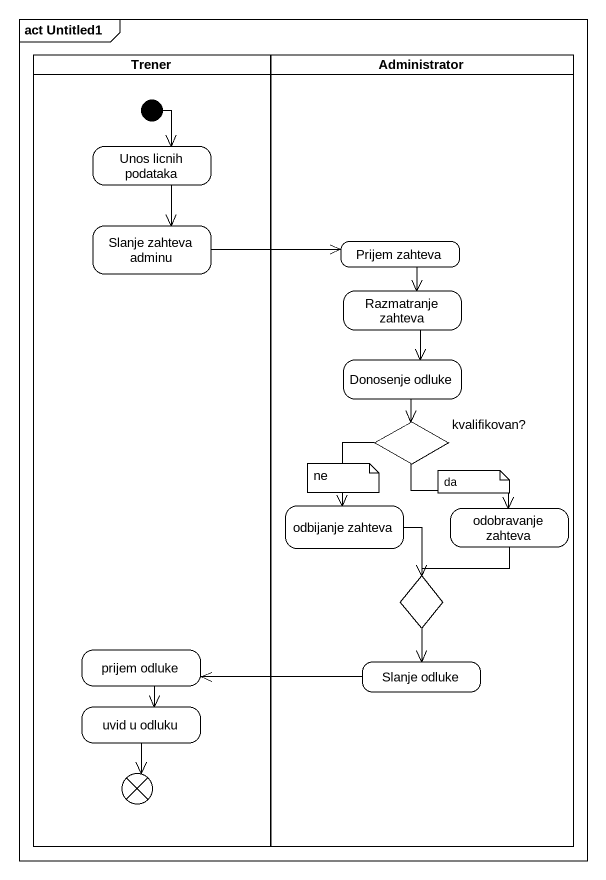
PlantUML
@startuml
mainframe act Untitled1
hide empty description
state Trener <<partition>> {
  state "Unos licnih podataka" as Unos_licnih_podataka
  state "Slanje zahteva adminu" as Slanje_zahteva_adminu
  state "prijem odluke" as prijem_odluke
  state "uvid u odluku" as uvid_u_odluku
  state flowfinal1 <<end>>
  [*] --> Unos_licnih_podataka
}
state Administrator <<partition>> {
  state "Prijem zahteva" as Prijem_zahteva
  state "Razmatranje zahteva" as Razmatranje_zahteva
  state "Donosenje odluke" as Donosenje_odluke
  state "kvalifikovan?" as kvalifikovan <<choice>>
  state "odbijanje zahteva" as odbijanje_zahteva
  state "odobravanje zahteva" as odobravanje_zahteva
  state choice1 <<choice>>
  state "Slanje odluke" as Slanje_odluke
}
Unos_licnih_podataka --> Slanje_zahteva_adminu
Slanje_zahteva_adminu -right-> Prijem_zahteva
Prijem_zahteva --> Razmatranje_zahteva
Razmatranje_zahteva --> Donosenje_odluke
Donosenje_odluke --> kvalifikovan
kvalifikovan --> odbijanje_zahteva
kvalifikovan --> odobravanje_zahteva
odbijanje_zahteva --> choice1
odobravanje_zahteva --> choice1
choice1 --> Slanje_odluke
prijem_odluke --> uvid_u_odluku
Slanje_odluke -left-> prijem_odluke
uvid_u_odluku --> flowfinal1
note as N1
  ne
end note
note as N2
  da
end note
@enduml
